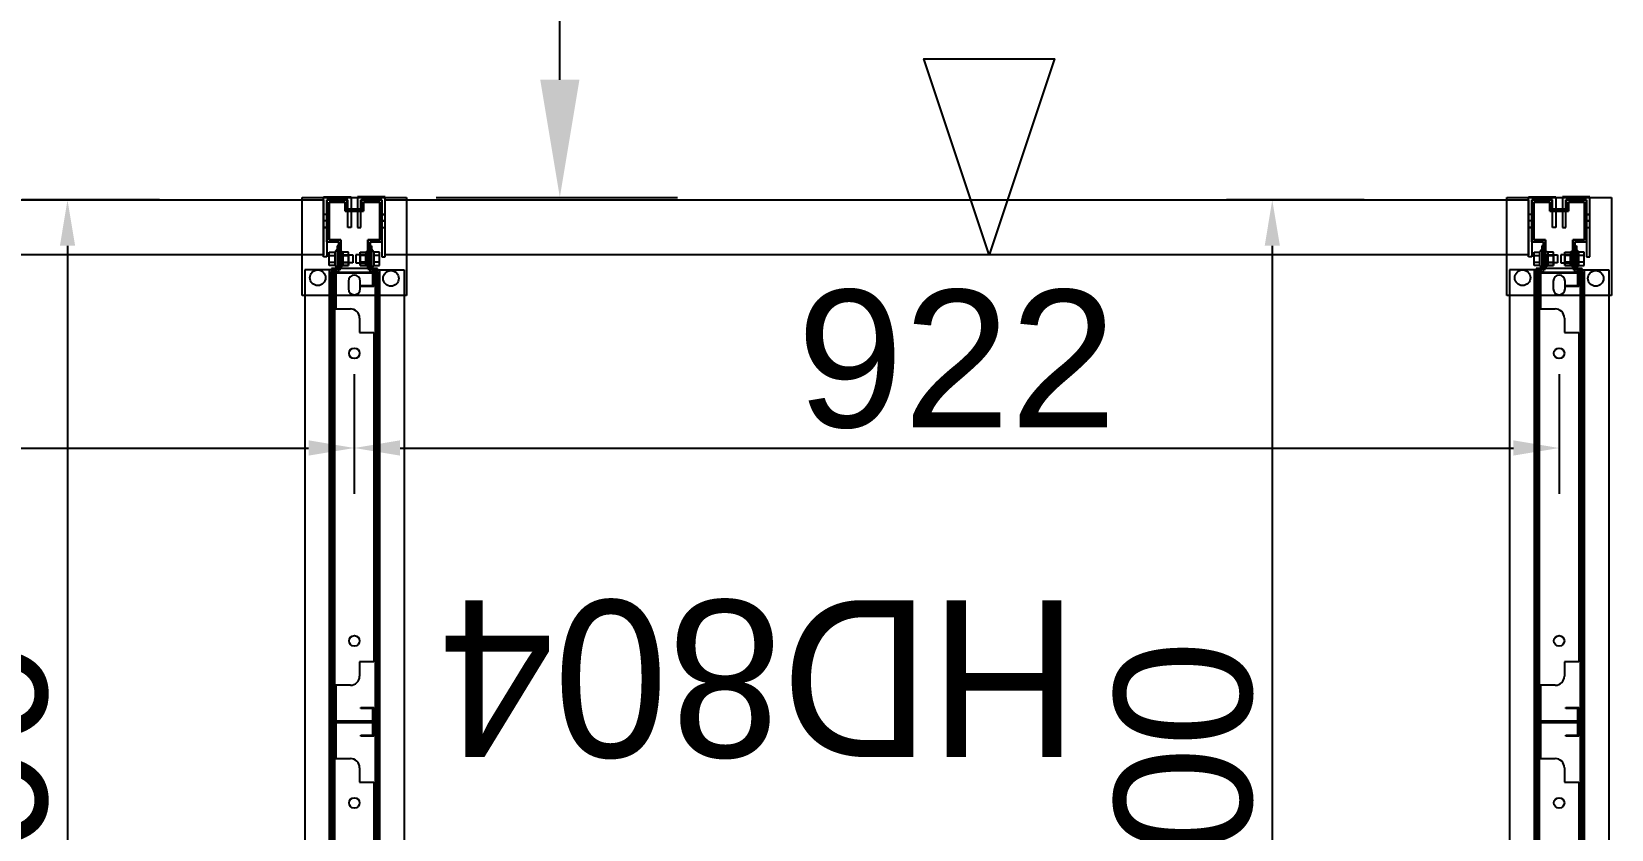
# Model space of a CAD drawing. Header units: millimetres. Extents: x 15382 to 37298, y 7351 to 31127.
# Drawn here: x 32062 to 33271, y 23911 to 24521 of the extents above; entities that cross this region are included whole.
import ezdxf

# ---------------------------------------------------------------- set-up
doc = ezdxf.new("R2010")
doc.units = ezdxf.units.MM
for name, color, linetype in [('111', 7, 'Continuous'), ('113', 3, 'Continuous'), ('114', 6, 'Continuous'), ('115', 30, 'Continuous'), ('116', 12, 'Continuous'), ('444-1', 30, 'Continuous'), ('444-2', 5, 'Continuous'), ('544-1', 40, 'Continuous'), ('6', 7, 'Continuous'), ('M40', 3, 'Continuous'), ('M6', 7, 'Continuous'), ('動線', 6, 'Continuous'), ('文字', 7, 'Continuous'), ('标注', 7, 'Continuous'), ('標註', 252, 'Continuous')]:
    doc.layers.add(name, color=color, linetype=linetype)
doc.styles.get("Standard").update_dxf_attribs({"font": 'arial.ttf'})
doc.styles.add('新細明體', font='')
doc.styles.get('新細明體').set_extended_font_data('PMingLiU')
doc.dimstyles.new('ISO-25', dxfattribs={"dimtxt": 2.5, "dimasz": 2.5, "dimexe": 1.25, "dimexo": 0.625, "dimtad": 1, "dimtxsty": 'Standard', "dimcen": 2.5, "dimadec": 0, "dimazin": 0, "dimtfac": 1, "dimtmove": 0, "dimatfit": 3, "dimfxl": 1, "dimarcsym": 0})

# ---------------------------------------------------------------- blocks, each defined once
blk = doc.blocks.new('*D68')
at = {"layer": 'Defpoints', "color": 0, "transparency": 16777216}
for p in [(33088.7, 24392.6), (33011.3, 23392.6), (33088.7, 23392.6)]:
    blk.add_point(p, dxfattribs=at)
at = {"layer": '標註', "color": 0, "lineweight": -2, "transparency": 16777216}
for p, q in [((33081.7, 24392.6), (32976.3, 24392.6)), ((33011.3, 24357.6), (33011.3, 23427.6)), ((33081.7, 23392.6), (32976.3, 23392.6))]:
    blk.add_line(p, q, dxfattribs=at)
at = {"layer": '標註', "color": 0, "transparency": 16777216}
for points in [[(33005.5, 24357.6), (33017.1, 24357.6), (33011.3, 24392.6)], [(33005.5, 23427.6), (33017.1, 23427.6), (33011.3, 23392.6)]]:
    blk.add_solid(points, dxfattribs=at)
at = {"layer": '標註', "color": 0, "transparency": 16777216, "insert": (32943.7, 23892.6), "char_height": 105, "attachment_point": 5, "rotation": 90}
blk.add_mtext('1000', dxfattribs=at)
blk = doc.blocks.new('*D69')
at = {"layer": 'Defpoints', "color": 0, "transparency": 16777216}
for p in [(32308.8, 24266.4), (33230.8, 24266.4), (33230.8, 24202.8)]:
    blk.add_point(p, dxfattribs=at)
at = {"layer": '標註', "color": 0, "lineweight": -2, "transparency": 16777216}
for p, q in [((32308.8, 24259.4), (32308.8, 24167.8)), ((33230.8, 24259.4), (33230.8, 24167.8)), ((32343.8, 24202.8), (33195.8, 24202.8))]:
    blk.add_line(p, q, dxfattribs=at)
at = {"layer": '標註', "color": 0, "transparency": 16777216}
for points in [[(32343.8, 24208.7), (32343.8, 24197), (32308.8, 24202.8)], [(33195.8, 24208.7), (33195.8, 24197), (33230.8, 24202.8)]]:
    blk.add_solid(points, dxfattribs=at)
at = {"layer": '標註', "color": 0, "transparency": 16777216, "insert": (32769.8, 24270.5), "char_height": 105, "attachment_point": 5}
blk.add_mtext('922', dxfattribs=at)
blk = doc.blocks.new('*D70')
at = {"layer": 'Defpoints', "color": 0, "transparency": 16777216}
for p in [(32166.7, 24392.6), (32089.3, 23392.6), (32166.7, 23392.6)]:
    blk.add_point(p, dxfattribs=at)
at = {"layer": '標註', "color": 0, "lineweight": -2, "transparency": 16777216}
for p, q in [((32159.7, 24392.6), (32054.3, 24392.6)), ((32089.3, 24357.6), (32089.3, 23427.6)), ((32159.7, 23392.6), (32054.3, 23392.6))]:
    blk.add_line(p, q, dxfattribs=at)
at = {"layer": '標註', "color": 0, "transparency": 16777216}
for points in [[(32083.5, 24357.6), (32095.1, 24357.6), (32089.3, 24392.6)], [(32083.5, 23427.6), (32095.1, 23427.6), (32089.3, 23392.6)]]:
    blk.add_solid(points, dxfattribs=at)
at = {"layer": '標註', "color": 0, "transparency": 16777216, "insert": (32021.7, 23892.6), "char_height": 105, "attachment_point": 5, "rotation": 90}
blk.add_mtext('1000', dxfattribs=at)
blk = doc.blocks.new('*D71')
at = {"layer": 'Defpoints', "color": 0, "transparency": 16777216}
for p in [(31386.8, 24266.4), (32308.8, 24266.4), (32308.8, 24202.8)]:
    blk.add_point(p, dxfattribs=at)
at = {"layer": '標註', "color": 0, "lineweight": -2, "transparency": 16777216}
for p, q in [((31386.8, 24259.4), (31386.8, 24167.8)), ((32308.8, 24259.4), (32308.8, 24167.8)), ((31421.8, 24202.8), (32273.8, 24202.8))]:
    blk.add_line(p, q, dxfattribs=at)
at = {"layer": '標註', "color": 0, "transparency": 16777216}
for points in [[(31421.8, 24208.7), (31421.8, 24197), (31386.8, 24202.8)], [(32273.8, 24208.7), (32273.8, 24197), (32308.8, 24202.8)]]:
    blk.add_solid(points, dxfattribs=at)
at = {"layer": '標註', "color": 0, "transparency": 16777216, "insert": (31847.8, 24270.5), "char_height": 105, "attachment_point": 5}
blk.add_mtext('922', dxfattribs=at)

msp = doc.modelspace()

# ---------------------------------------------------------------- linework, layer by layer
at = {"layer": '111'}
for p, q in [((32326.418, 24340.065), (32291.218, 24340.065)), ((32291.218, 24340.065), (32291.218, 23446.065)), ((32326.418, 24340.065), (32291.218, 24340.065)), ((32291.218, 24340.065), (32291.218, 23446.065)), ((32326.418, 23446.065), (32326.418, 24340.065)), ((32326.418, 23446.065), (32326.418, 24340.065)), ((33248.418, 24340.065), (33213.218, 24340.065)), ((33213.218, 24340.065), (33213.218, 23446.065)), ((33248.418, 23446.065), (33248.418, 24340.065)), ((32304.318, 24330.565), (32304.318, 24324.565)), ((32304.318, 24330.565), (32304.318, 24324.565)), ((32304.318, 24330.565), (32304.318, 24324.565)), ((32308.818, 24335.065), (32308.818, 24335.065)), ((32308.818, 24335.065), (32308.818, 24335.065)), ((32308.818, 24335.065), (32308.818, 24335.065)), ((32313.318, 24324.565), (32313.318, 24330.565)), ((32313.318, 24324.565), (32313.318, 24330.565)), ((32313.318, 24324.565), (32313.318, 24330.565)), ((33226.318, 24330.565), (33226.318, 24324.565)), ((33226.318, 24330.565), (33226.318, 24324.565)), ((33230.818, 24335.065), (33230.818, 24335.065)), ((33230.818, 24335.065), (33230.818, 24335.065)), ((33235.318, 24324.565), (33235.318, 24330.565)), ((33235.318, 24324.565), (33235.318, 24330.565)), ((32308.818, 24320.065), (32308.818, 24320.065)), ((32308.818, 24320.065), (32308.818, 24320.065)), ((32308.818, 24320.065), (32308.818, 24320.065)), ((33230.818, 24320.065), (33230.818, 24320.065)), ((33230.818, 24320.065), (33230.818, 24320.065))]:
    msp.add_line(p, q, dxfattribs=at)
for centre, start, end in [((32308.818, 24330.565), 90, 180), ((32308.818, 24330.565), 90, 180), ((32308.818, 24330.565), 90, 180), ((32308.818, 24330.565), 0, 90), ((32308.818, 24330.565), 0, 90), ((32308.818, 24330.565), 0, 90), ((33230.818, 24330.565), 90, 180), ((33230.818, 24330.565), 90, 180), ((33230.818, 24330.565), 0, 90), ((33230.818, 24330.565), 0, 90), ((32308.818, 24324.565), 180, 270), ((32308.818, 24324.565), 180, 270), ((32308.818, 24324.565), 180, 270), ((32308.818, 24324.565), 270, 0), ((32308.818, 24324.565), 270, 0), ((32308.818, 24324.565), 270, 0), ((33230.818, 24324.565), 180, 270), ((33230.818, 24324.565), 180, 270), ((33230.818, 24324.565), 270, 0), ((33230.818, 24324.565), 270, 0)]:
    msp.add_arc(centre, 4.5, start, end, dxfattribs=at)
at = {"layer": '113'}
for p, q in [((32268.818, 24319.565), (32268.818, 24394.565)), ((32268.818, 24394.565), (32348.818, 24394.565)), ((32348.818, 24394.565), (32348.818, 24319.565)), ((33190.818, 24319.565), (33190.818, 24394.565)), ((33190.818, 24394.565), (33270.818, 24394.565)), ((33270.818, 24394.565), (33270.818, 24319.565)), ((32348.818, 24319.565), (32268.818, 24319.565)), ((33270.818, 24319.565), (33190.818, 24319.565))]:
    msp.add_line(p, q, dxfattribs=at)
at = {"layer": '113', "lineweight": -3}
for centre in [(32280.818, 24333.065), (32336.818, 24332.565), (33202.818, 24333.065), (33258.818, 24332.565)]:
    msp.add_circle(centre, 6, dxfattribs=at)
at = {"layer": '114'}
for points in [[(32285.318, 24350.565), (31410.318, 24350.565), (31410.318, 24392.565), (32285.318, 24392.565)], [(33207.318, 24350.565), (32332.318, 24350.565), (32332.318, 24392.565), (33207.318, 24392.565)]]:
    msp.add_lwpolyline(points, close=True, dxfattribs=at)
at = {"layer": '115'}
for p, q in [((32296.818, 24357.565), (32295.618, 24357.565)), ((32295.618, 24357.565), (32295.618, 24339.065)), ((32296.818, 24357.565), (32295.618, 24357.565)), ((32295.618, 24357.565), (32295.618, 24339.065)), ((32296.818, 24337.865), (32296.818, 24357.565)), ((32296.818, 24337.865), (32296.818, 24357.565)), ((32320.818, 24337.865), (32320.818, 24357.565)), ((32320.818, 24357.565), (32322.018, 24357.565)), ((32320.818, 24337.865), (32320.818, 24357.565)), ((32320.818, 24357.565), (32322.018, 24357.565)), ((32322.018, 24357.565), (32322.018, 24339.065)), ((32322.018, 24357.565), (32322.018, 24339.065)), ((33218.818, 24357.565), (33217.618, 24357.565)), ((33217.618, 24357.565), (33217.618, 24339.065)), ((33218.818, 24357.565), (33217.618, 24357.565)), ((33217.618, 24357.565), (33217.618, 24339.065)), ((33218.818, 24337.865), (33218.818, 24357.565)), ((33218.818, 24337.865), (33218.818, 24357.565)), ((33242.818, 24337.865), (33242.818, 24357.565)), ((33242.818, 24357.565), (33244.018, 24357.565)), ((33242.818, 24337.865), (33242.818, 24357.565)), ((33242.818, 24357.565), (33244.018, 24357.565)), ((33244.018, 24357.565), (33244.018, 24339.065)), ((33244.018, 24357.565), (33244.018, 24339.065)), ((32295.618, 24339.065), (32270.818, 24339.065)), ((32270.818, 24339.065), (32270.818, 23446.065)), ((32295.618, 24339.065), (32289.618, 24339.065)), ((32289.618, 24339.065), (32289.618, 23446.065)), ((32290.818, 23447.265), (32290.818, 24337.865)), ((32290.818, 24337.865), (32296.818, 24337.865)), ((32290.818, 23447.265), (32290.818, 24337.865)), ((32290.818, 24337.865), (32296.818, 24337.865)), ((32326.818, 24337.865), (32320.818, 24337.865)), ((32326.818, 24337.865), (32320.818, 24337.865)), ((32322.018, 24339.065), (32328.018, 24339.065)), ((32322.018, 24339.065), (32346.818, 24339.065)), ((32326.818, 23447.265), (32326.818, 24337.865)), ((32326.818, 23447.265), (32326.818, 24337.865)), ((32328.018, 24339.065), (32328.018, 23446.065)), ((32346.818, 24339.065), (32346.818, 23446.065)), ((33217.618, 24339.065), (33192.818, 24339.065)), ((33192.818, 24339.065), (33192.818, 23446.065)), ((33217.618, 24339.065), (33211.618, 24339.065)), ((33211.618, 24339.065), (33211.618, 23446.065)), ((33212.818, 23447.265), (33212.818, 24337.865)), ((33212.818, 24337.865), (33218.818, 24337.865)), ((33212.818, 23447.265), (33212.818, 24337.865)), ((33212.818, 24337.865), (33218.818, 24337.865)), ((33248.818, 24337.865), (33242.818, 24337.865)), ((33248.818, 24337.865), (33242.818, 24337.865)), ((33244.018, 24339.065), (33250.018, 24339.065)), ((33244.018, 24339.065), (33268.818, 24339.065)), ((33248.818, 23447.265), (33248.818, 24337.865)), ((33248.818, 23447.265), (33248.818, 24337.865)), ((33250.018, 24339.065), (33250.018, 23446.065)), ((33268.818, 24339.065), (33268.818, 23446.065))]:
    msp.add_line(p, q, dxfattribs=at)
at = {"layer": '115', "lineweight": -3}
for p, q in [((32295.618, 24351.065), (32295.618, 24344.065)), ((32296.818, 24351.065), (32295.618, 24351.065)), ((32296.818, 24344.065), (32296.818, 24351.065)), ((32320.818, 24344.065), (32320.818, 24351.065)), ((32320.818, 24351.065), (32322.018, 24351.065)), ((32322.018, 24351.065), (32322.018, 24344.065)), ((33217.618, 24351.065), (33217.618, 24344.065)), ((33218.818, 24351.065), (33217.618, 24351.065)), ((33218.818, 24344.065), (33218.818, 24351.065)), ((33242.818, 24344.065), (33242.818, 24351.065)), ((33242.818, 24351.065), (33244.018, 24351.065)), ((33244.018, 24351.065), (33244.018, 24344.065)), ((32295.618, 24347.565), (32295.618, 24344.065)), ((32296.818, 24347.565), (32295.618, 24347.565)), ((32295.618, 24344.065), (32296.818, 24344.065)), ((32295.618, 24344.065), (32296.818, 24344.065)), ((32296.818, 24344.065), (32296.818, 24347.565)), ((32320.818, 24344.065), (32320.818, 24347.565)), ((32320.818, 24347.565), (32322.018, 24347.565)), ((32322.018, 24344.065), (32320.818, 24344.065)), ((32322.018, 24344.065), (32320.818, 24344.065)), ((32322.018, 24347.565), (32322.018, 24344.065)), ((33217.618, 24347.565), (33217.618, 24344.065)), ((33218.818, 24347.565), (33217.618, 24347.565)), ((33217.618, 24344.065), (33218.818, 24344.065)), ((33217.618, 24344.065), (33218.818, 24344.065)), ((33218.818, 24344.065), (33218.818, 24347.565)), ((33242.818, 24344.065), (33242.818, 24347.565)), ((33242.818, 24347.565), (33244.018, 24347.565)), ((33244.018, 24344.065), (33242.818, 24344.065)), ((33244.018, 24344.065), (33242.818, 24344.065)), ((33244.018, 24347.565), (33244.018, 24344.065))]:
    msp.add_line(p, q, dxfattribs=at)
at = {"layer": '116'}
for p, q in [((32285.318, 24349.065), (32285.318, 24395.065)), ((32285.318, 24395.065), (32304.818, 24395.065)), ((32303.818, 24392.565), (32287.818, 24392.565)), ((32287.818, 24392.565), (32287.818, 24349.065)), ((32303.818, 24395.065), (32306.318, 24395.065)), ((32303.818, 24371.565), (32303.818, 24392.565)), ((32306.318, 24395.065), (32306.318, 24371.565)), ((32313.818, 24395.065), (32311.318, 24395.065)), ((32311.318, 24395.065), (32311.318, 24371.565)), ((32332.318, 24395.065), (32312.818, 24395.065)), ((32313.818, 24371.565), (32313.818, 24392.565)), ((32313.818, 24392.565), (32329.818, 24392.565)), ((32329.818, 24392.565), (32329.818, 24349.065)), ((32332.318, 24349.065), (32332.318, 24395.065)), ((33207.318, 24349.065), (33207.318, 24395.065)), ((33207.318, 24395.065), (33226.818, 24395.065)), ((33225.818, 24392.565), (33209.818, 24392.565)), ((33209.818, 24392.565), (33209.818, 24349.065)), ((33225.818, 24395.065), (33228.318, 24395.065)), ((33225.818, 24371.565), (33225.818, 24392.565)), ((33228.318, 24395.065), (33228.318, 24371.565)), ((33235.818, 24395.065), (33233.318, 24395.065)), ((33233.318, 24395.065), (33233.318, 24371.565)), ((33254.318, 24395.065), (33234.818, 24395.065)), ((33235.818, 24371.565), (33235.818, 24392.565)), ((33235.818, 24392.565), (33251.818, 24392.565)), ((33251.818, 24392.565), (33251.818, 24349.065)), ((33254.318, 24349.065), (33254.318, 24395.065)), ((32287.818, 24381.543), (32285.318, 24381.543)), ((32287.818, 24376.565), (32285.318, 24376.565)), ((32329.818, 24381.543), (32332.318, 24381.543)), ((32329.818, 24376.565), (32332.318, 24376.565)), ((33209.818, 24381.543), (33207.318, 24381.543)), ((33209.818, 24376.565), (33207.318, 24376.565)), ((33251.818, 24381.543), (33254.318, 24381.543)), ((33251.818, 24376.565), (33254.318, 24376.565)), ((32287.818, 24371.587), (32285.318, 24371.587)), ((32306.318, 24371.565), (32303.818, 24371.565)), ((32311.318, 24371.565), (32313.818, 24371.565)), ((32329.818, 24371.587), (32332.318, 24371.587)), ((33209.818, 24371.587), (33207.318, 24371.587)), ((33228.318, 24371.565), (33225.818, 24371.565)), ((33233.318, 24371.565), (33235.818, 24371.565)), ((33251.818, 24371.587), (33254.318, 24371.587)), ((32287.818, 24349.065), (32285.318, 24349.065)), ((32329.818, 24349.065), (32332.318, 24349.065)), ((33209.818, 24349.065), (33207.318, 24349.065)), ((33251.818, 24349.065), (33254.318, 24349.065))]:
    msp.add_line(p, q, dxfattribs=at)
at = {"layer": '116', "lineweight": -3}
for p, q in [((32285.318, 24381.543), (32285.318, 24371.587)), ((32287.818, 24381.543), (32285.318, 24381.543)), ((32285.318, 24376.565), (32285.318, 24371.587)), ((32287.818, 24376.565), (32285.318, 24376.565)), ((32287.818, 24371.587), (32287.818, 24381.543)), ((32287.818, 24371.587), (32287.818, 24376.565)), ((32329.818, 24381.543), (32329.818, 24371.587)), ((32332.318, 24381.543), (32329.818, 24381.543)), ((32329.818, 24376.565), (32329.818, 24371.587)), ((32332.318, 24376.565), (32329.818, 24376.565)), ((32332.318, 24371.587), (32332.318, 24381.543)), ((32332.318, 24371.587), (32332.318, 24376.565)), ((33207.318, 24381.543), (33207.318, 24371.587)), ((33209.818, 24381.543), (33207.318, 24381.543)), ((33207.318, 24376.565), (33207.318, 24371.587)), ((33209.818, 24376.565), (33207.318, 24376.565)), ((33209.818, 24371.587), (33209.818, 24381.543)), ((33209.818, 24371.587), (33209.818, 24376.565)), ((33251.818, 24381.543), (33251.818, 24371.587)), ((33254.318, 24381.543), (33251.818, 24381.543)), ((33251.818, 24376.565), (33251.818, 24371.587)), ((33254.318, 24376.565), (33251.818, 24376.565)), ((33254.318, 24371.587), (33254.318, 24381.543)), ((33254.318, 24371.587), (33254.318, 24376.565)), ((32285.318, 24371.587), (32287.818, 24371.587)), ((32285.318, 24371.587), (32287.818, 24371.587)), ((32329.818, 24371.587), (32332.318, 24371.587)), ((32329.818, 24371.587), (32332.318, 24371.587)), ((33207.318, 24371.587), (33209.818, 24371.587)), ((33207.318, 24371.587), (33209.818, 24371.587)), ((33251.818, 24371.587), (33254.318, 24371.587)), ((33251.818, 24371.587), (33254.318, 24371.587))]:
    msp.add_line(p, q, dxfattribs=at)
at = {"layer": '444-1'}
for p, q in [((32293.818, 23449.265), (32293.818, 23993.265)), ((32293.818, 23993.265), (32323.818, 23993.265)), ((32323.018, 23992.465), (32294.618, 23992.465)), ((32294.618, 23992.465), (32294.618, 23965.265)), ((32323.018, 23983.065), (32323.018, 23992.465)), ((32323.818, 23993.265), (32323.818, 23982.265)), ((32313.818, 23982.265), (32313.818, 23983.065)), ((32313.818, 23983.065), (32323.018, 23983.065)), ((32323.818, 23982.265), (32313.818, 23982.265)), ((32294.618, 23965.265), (32305.818, 23965.265)), ((32312.818, 23958.265), (32312.818, 23947.265)), ((32312.818, 23947.265), (32323.818, 23947.265)), ((32323.818, 23947.265), (32323.818, 23495.265))]:
    msp.add_line(p, q, dxfattribs=at)
msp.add_circle((32308.818, 23931.265), 4, dxfattribs=at)
msp.add_arc((32305.818, 23958.265), 7, 0, 90, dxfattribs=at)
at = {"layer": '444-2'}
for p, q in [((33215.818, 23993.265), (33215.818, 24337.265)), ((33215.818, 24337.265), (33245.818, 24337.265)), ((33245.818, 24337.265), (33245.818, 24326.265)), ((33245.018, 24336.465), (33216.618, 24336.465)), ((33216.618, 24336.465), (33216.618, 24309.265)), ((33235.818, 24326.265), (33235.818, 24327.065)), ((33235.818, 24327.065), (33245.018, 24327.065)), ((33245.818, 24326.265), (33235.818, 24326.265)), ((33245.018, 24327.065), (33245.018, 24336.465)), ((33216.618, 24309.265), (33227.818, 24309.265)), ((33234.818, 24302.265), (33234.818, 24291.265)), ((33234.818, 24291.265), (33245.818, 24291.265)), ((33245.818, 24291.265), (33245.818, 24039.265)), ((33245.818, 24039.265), (33234.818, 24039.265)), ((33234.818, 24039.265), (33234.818, 24028.265)), ((33227.818, 24021.265), (33216.618, 24021.265)), ((33216.618, 24021.265), (33216.618, 23994.065)), ((33235.818, 24003.465), (33235.818, 24004.265)), ((33235.818, 24004.265), (33245.818, 24004.265)), ((33245.018, 24003.465), (33235.818, 24003.465)), ((33245.018, 23994.065), (33245.018, 24003.465)), ((33245.818, 24004.265), (33245.818, 23993.265)), ((33215.818, 23993.265), (33215.818, 23994.065)), ((33215.818, 23449.265), (33215.818, 23993.265)), ((33215.818, 23993.265), (33245.818, 23993.265)), ((33216.618, 23993.265), (33215.818, 23993.265)), ((33245.818, 23993.265), (33215.818, 23993.265)), ((33216.618, 23994.065), (33245.018, 23994.065)), ((33245.018, 23992.465), (33216.618, 23992.465)), ((33216.618, 23992.465), (33216.618, 23965.265)), ((33245.018, 23983.065), (33245.018, 23992.465)), ((33245.818, 23993.265), (33245.818, 23982.265)), ((33235.818, 23982.265), (33235.818, 23983.065)), ((33235.818, 23983.065), (33245.018, 23983.065)), ((33245.818, 23982.265), (33235.818, 23982.265)), ((33216.618, 23965.265), (33227.818, 23965.265)), ((33234.818, 23958.265), (33234.818, 23947.265)), ((33234.818, 23947.265), (33245.818, 23947.265)), ((33245.818, 23947.265), (33245.818, 23495.265))]:
    msp.add_line(p, q, dxfattribs=at)
for centre in [(33230.818, 24275.265), (33230.818, 24055.265), (33230.818, 23931.265)]:
    msp.add_circle(centre, 4, dxfattribs=at)
for centre, start, end in [((33227.818, 24302.265), 0, 90), ((33227.818, 24028.265), 270, 0), ((33227.818, 23958.265), 0, 90)]:
    msp.add_arc(centre, 7, start, end, dxfattribs=at)
at = {"layer": '544-1'}
for p, q in [((32293.818, 23993.265), (32293.818, 24337.265)), ((32293.818, 24337.265), (32323.818, 24337.265)), ((32323.818, 24337.265), (32323.818, 24326.265)), ((32323.018, 24336.465), (32294.618, 24336.465)), ((32294.618, 24336.465), (32294.618, 24309.265)), ((32313.818, 24326.265), (32313.818, 24327.065)), ((32313.818, 24327.065), (32323.018, 24327.065)), ((32323.818, 24326.265), (32313.818, 24326.265)), ((32323.018, 24327.065), (32323.018, 24336.465)), ((32294.618, 24309.265), (32305.818, 24309.265)), ((32312.818, 24302.265), (32312.818, 24291.265)), ((32312.818, 24291.265), (32323.818, 24291.265)), ((32323.818, 24291.265), (32323.818, 24039.265)), ((32323.818, 24039.265), (32312.818, 24039.265)), ((32312.818, 24039.265), (32312.818, 24028.265)), ((32305.818, 24021.265), (32294.618, 24021.265)), ((32294.618, 24021.265), (32294.618, 23994.065)), ((32313.818, 24003.465), (32313.818, 24004.265)), ((32313.818, 24004.265), (32323.818, 24004.265)), ((32323.018, 24003.465), (32313.818, 24003.465)), ((32323.018, 23994.065), (32323.018, 24003.465)), ((32323.818, 24004.265), (32323.818, 23993.265)), ((32293.818, 23993.265), (32293.818, 23994.065)), ((32294.618, 23993.265), (32293.818, 23993.265)), ((32323.818, 23993.265), (32293.818, 23993.265)), ((32294.618, 23994.065), (32323.018, 23994.065))]:
    msp.add_line(p, q, dxfattribs=at)
for centre in [(32308.818, 24275.265), (32308.818, 24055.265)]:
    msp.add_circle(centre, 4, dxfattribs=at)
for centre, start, end in [((32305.818, 24302.265), 0, 90), ((32305.818, 24028.265), 270, 0)]:
    msp.add_arc(centre, 7, start, end, dxfattribs=at)
at = {"layer": '6'}
for p, q in [((32292.818, 24340.065), (32291.218, 24340.065)), ((32291.218, 24340.065), (32291.218, 23446.065)), ((32292.818, 23446.065), (32292.818, 24340.065)), ((32326.418, 24340.065), (32324.818, 24340.065)), ((32324.818, 24340.065), (32324.818, 23446.065)), ((32326.418, 23446.065), (32326.418, 24340.065)), ((33214.818, 24340.065), (33213.218, 24340.065)), ((33213.218, 24340.065), (33213.218, 23446.065)), ((33214.818, 23446.065), (33214.818, 24340.065)), ((33248.418, 24340.065), (33246.818, 24340.065)), ((33246.818, 24340.065), (33246.818, 23446.065)), ((33248.418, 23446.065), (33248.418, 24340.065))]:
    msp.add_line(p, q, dxfattribs=at)
at = {"layer": 'M40'}
for p, q in [((32287.818, 24360.565), (32287.818, 24392.565)), ((32287.818, 24392.565), (32303.318, 24392.565)), ((32303.318, 24392.565), (32287.818, 24392.565)), ((32287.818, 24392.565), (32287.818, 24360.565)), ((32301.718, 24390.965), (32289.418, 24390.965)), ((32289.418, 24390.965), (32289.418, 24362.165)), ((32289.418, 24362.165), (32289.418, 24390.965)), ((32289.418, 24390.965), (32301.718, 24390.965)), ((32301.718, 24383.965), (32301.718, 24390.965)), ((32301.718, 24390.965), (32301.718, 24383.965)), ((32303.318, 24392.565), (32303.318, 24385.565)), ((32303.318, 24385.565), (32303.318, 24392.565)), ((32303.318, 24385.565), (32314.318, 24385.565)), ((32314.318, 24385.565), (32303.318, 24385.565)), ((32314.318, 24385.565), (32314.318, 24392.565)), ((32314.318, 24392.565), (32329.818, 24392.565)), ((32329.818, 24392.565), (32314.318, 24392.565)), ((32314.318, 24392.565), (32314.318, 24385.565)), ((32314.318, 24385.565), (32314.318, 24383.965)), ((32328.218, 24390.965), (32315.918, 24390.965)), ((32315.918, 24390.965), (32315.918, 24383.965)), ((32315.918, 24383.965), (32315.918, 24390.965)), ((32315.918, 24390.965), (32328.218, 24390.965)), ((32328.218, 24362.165), (32328.218, 24390.965)), ((32328.218, 24390.965), (32328.218, 24362.165)), ((32329.818, 24392.565), (32329.818, 24360.565)), ((32329.818, 24360.565), (32329.818, 24392.565)), ((33209.818, 24360.565), (33209.818, 24392.565)), ((33209.818, 24392.565), (33225.318, 24392.565)), ((33225.318, 24392.565), (33209.818, 24392.565)), ((33209.818, 24392.565), (33209.818, 24360.565)), ((33223.718, 24390.965), (33211.418, 24390.965)), ((33211.418, 24390.965), (33211.418, 24362.165)), ((33211.418, 24362.165), (33211.418, 24390.965)), ((33211.418, 24390.965), (33223.718, 24390.965)), ((33223.718, 24383.965), (33223.718, 24390.965)), ((33223.718, 24390.965), (33223.718, 24383.965)), ((33225.318, 24392.565), (33225.318, 24385.565)), ((33225.318, 24385.565), (33225.318, 24392.565)), ((33225.318, 24385.565), (33236.318, 24385.565)), ((33236.318, 24385.565), (33225.318, 24385.565)), ((33236.318, 24385.565), (33236.318, 24392.565)), ((33236.318, 24392.565), (33251.818, 24392.565)), ((33251.818, 24392.565), (33236.318, 24392.565)), ((33236.318, 24392.565), (33236.318, 24385.565)), ((33236.318, 24385.565), (33236.318, 24383.965)), ((33250.218, 24390.965), (33237.918, 24390.965)), ((33237.918, 24390.965), (33237.918, 24383.965)), ((33237.918, 24383.965), (33237.918, 24390.965)), ((33237.918, 24390.965), (33250.218, 24390.965)), ((33250.218, 24362.165), (33250.218, 24390.965)), ((33250.218, 24390.965), (33250.218, 24362.165)), ((33251.818, 24392.565), (33251.818, 24360.565)), ((33251.818, 24360.565), (33251.818, 24392.565)), ((32289.418, 24379.815), (32287.818, 24379.815)), ((32289.418, 24376.565), (32287.818, 24376.565)), ((32315.918, 24383.965), (32301.718, 24383.965)), ((32301.718, 24383.965), (32315.918, 24383.965)), ((33211.418, 24379.815), (33209.818, 24379.815)), ((33211.418, 24376.565), (33209.818, 24376.565)), ((33237.918, 24383.965), (33223.718, 24383.965)), ((33223.718, 24383.965), (33237.918, 24383.965)), ((32289.418, 24373.315), (32287.818, 24373.315)), ((32289.418, 24362.165), (32298.418, 24362.165)), ((32298.418, 24362.165), (32289.418, 24362.165)), ((32296.818, 24362.165), (32298.418, 24362.165)), ((32298.418, 24362.165), (32298.418, 24339.565)), ((32298.418, 24362.165), (32298.418, 24360.565)), ((32298.418, 24339.565), (32298.418, 24362.165)), ((32319.218, 24339.565), (32319.218, 24362.165)), ((32319.218, 24362.165), (32328.218, 24362.165)), ((32320.818, 24362.165), (32319.218, 24362.165)), ((32319.218, 24362.165), (32319.218, 24339.565)), ((32328.218, 24362.165), (32319.218, 24362.165)), ((32319.218, 24362.165), (32319.218, 24360.565)), ((33211.418, 24373.315), (33209.818, 24373.315)), ((33211.418, 24362.165), (33220.418, 24362.165)), ((33220.418, 24362.165), (33211.418, 24362.165)), ((33218.818, 24362.165), (33220.418, 24362.165)), ((33220.418, 24362.165), (33220.418, 24339.565)), ((33220.418, 24362.165), (33220.418, 24360.565)), ((33220.418, 24339.565), (33220.418, 24362.165)), ((33241.218, 24339.565), (33241.218, 24362.165)), ((33241.218, 24362.165), (33250.218, 24362.165)), ((33242.818, 24362.165), (33241.218, 24362.165)), ((33241.218, 24362.165), (33241.218, 24339.565)), ((33250.218, 24362.165), (33241.218, 24362.165)), ((33241.218, 24362.165), (33241.218, 24360.565)), ((32296.818, 24360.565), (32287.818, 24360.565)), ((32287.818, 24360.565), (32296.818, 24360.565)), ((32296.818, 24339.565), (32296.818, 24360.565)), ((32296.818, 24360.565), (32296.818, 24339.565)), ((32296.818, 24351.065), (32298.418, 24351.065)), ((32319.218, 24351.065), (32320.818, 24351.065)), ((32329.818, 24360.565), (32320.818, 24360.565)), ((32320.818, 24360.565), (32320.818, 24339.565)), ((32320.818, 24339.565), (32320.818, 24360.565)), ((32320.818, 24360.565), (32329.818, 24360.565)), ((33218.818, 24360.565), (33209.818, 24360.565)), ((33209.818, 24360.565), (33218.818, 24360.565)), ((33218.818, 24339.565), (33218.818, 24360.565)), ((33218.818, 24360.565), (33218.818, 24339.565)), ((33218.818, 24351.065), (33220.418, 24351.065)), ((33241.218, 24351.065), (33242.818, 24351.065)), ((33251.818, 24360.565), (33242.818, 24360.565)), ((33242.818, 24360.565), (33242.818, 24339.565)), ((33242.818, 24339.565), (33242.818, 24360.565)), ((33242.818, 24360.565), (33251.818, 24360.565)), ((32296.818, 24347.565), (32298.418, 24347.565)), ((32296.818, 24344.065), (32298.418, 24344.065)), ((32298.418, 24339.565), (32296.818, 24339.565)), ((32296.818, 24339.565), (32298.418, 24339.565)), ((32319.218, 24347.565), (32320.818, 24347.565)), ((32319.218, 24344.065), (32320.818, 24344.065)), ((32320.818, 24339.565), (32319.218, 24339.565)), ((32319.218, 24339.565), (32320.818, 24339.565)), ((33218.818, 24347.565), (33220.418, 24347.565)), ((33218.818, 24344.065), (33220.418, 24344.065)), ((33220.418, 24339.565), (33218.818, 24339.565)), ((33218.818, 24339.565), (33220.418, 24339.565)), ((33241.218, 24347.565), (33242.818, 24347.565)), ((33241.218, 24344.065), (33242.818, 24344.065)), ((33242.818, 24339.565), (33241.218, 24339.565)), ((33241.218, 24339.565), (33242.818, 24339.565))]:
    msp.add_line(p, q, dxfattribs=at)
at = {"layer": 'M40', "lineweight": -3}
for p, q in [((32303.318, 24383.965), (32303.318, 24385.565)), ((32303.318, 24385.565), (32314.318, 24385.565)), ((32314.318, 24385.565), (32308.818, 24385.565)), ((32308.818, 24385.565), (32308.818, 24383.965)), ((32314.318, 24385.565), (32314.318, 24383.965)), ((32314.318, 24383.965), (32314.318, 24385.565)), ((33225.318, 24383.965), (33225.318, 24385.565)), ((33225.318, 24385.565), (33236.318, 24385.565)), ((33236.318, 24385.565), (33230.818, 24385.565)), ((33230.818, 24385.565), (33230.818, 24383.965)), ((33236.318, 24385.565), (33236.318, 24383.965)), ((33236.318, 24383.965), (33236.318, 24385.565)), ((32287.818, 24379.815), (32287.818, 24373.315)), ((32289.418, 24379.815), (32287.818, 24379.815)), ((32287.818, 24376.565), (32287.818, 24373.315)), ((32289.418, 24376.565), (32287.818, 24376.565)), ((32289.418, 24373.315), (32289.418, 24379.815)), ((32289.418, 24373.315), (32289.418, 24376.565)), ((32314.318, 24383.965), (32303.318, 24383.965)), ((32308.818, 24383.965), (32314.318, 24383.965)), ((32328.218, 24379.815), (32328.218, 24373.315)), ((32329.818, 24379.815), (32328.218, 24379.815)), ((32328.218, 24376.565), (32328.218, 24373.315)), ((32329.818, 24376.565), (32328.218, 24376.565)), ((32329.818, 24373.315), (32329.818, 24379.815)), ((32329.818, 24373.315), (32329.818, 24376.565)), ((33209.818, 24379.815), (33209.818, 24373.315)), ((33211.418, 24379.815), (33209.818, 24379.815)), ((33209.818, 24376.565), (33209.818, 24373.315)), ((33211.418, 24376.565), (33209.818, 24376.565)), ((33211.418, 24373.315), (33211.418, 24379.815)), ((33211.418, 24373.315), (33211.418, 24376.565)), ((33236.318, 24383.965), (33225.318, 24383.965)), ((33230.818, 24383.965), (33236.318, 24383.965)), ((33250.218, 24379.815), (33250.218, 24373.315)), ((33251.818, 24379.815), (33250.218, 24379.815)), ((33250.218, 24376.565), (33250.218, 24373.315)), ((33251.818, 24376.565), (33250.218, 24376.565)), ((33251.818, 24373.315), (33251.818, 24379.815)), ((33251.818, 24373.315), (33251.818, 24376.565)), ((32287.818, 24373.315), (32289.418, 24373.315)), ((32287.818, 24373.315), (32289.418, 24373.315)), ((32328.218, 24373.315), (32329.818, 24373.315)), ((32328.218, 24373.315), (32329.818, 24373.315)), ((33209.818, 24373.315), (33211.418, 24373.315)), ((33209.818, 24373.315), (33211.418, 24373.315)), ((33250.218, 24373.315), (33251.818, 24373.315)), ((33250.218, 24373.315), (33251.818, 24373.315)), ((32296.818, 24351.065), (32296.818, 24344.065)), ((32298.418, 24351.065), (32296.818, 24351.065)), ((32298.418, 24344.065), (32298.418, 24351.065)), ((32319.218, 24344.065), (32319.218, 24351.065)), ((32319.218, 24351.065), (32320.818, 24351.065)), ((32320.818, 24351.065), (32320.818, 24344.065)), ((33218.818, 24351.065), (33218.818, 24344.065)), ((33220.418, 24351.065), (33218.818, 24351.065)), ((33220.418, 24344.065), (33220.418, 24351.065)), ((33241.218, 24344.065), (33241.218, 24351.065)), ((33241.218, 24351.065), (33242.818, 24351.065)), ((33242.818, 24351.065), (33242.818, 24344.065)), ((32296.818, 24347.565), (32296.818, 24344.065)), ((32298.418, 24347.565), (32296.818, 24347.565)), ((32296.818, 24344.065), (32298.418, 24344.065)), ((32296.818, 24344.065), (32298.418, 24344.065)), ((32298.418, 24344.065), (32298.418, 24347.565)), ((32319.218, 24344.065), (32319.218, 24347.565)), ((32319.218, 24347.565), (32320.818, 24347.565)), ((32320.818, 24344.065), (32319.218, 24344.065)), ((32320.818, 24344.065), (32319.218, 24344.065)), ((32320.818, 24347.565), (32320.818, 24344.065)), ((33218.818, 24347.565), (33218.818, 24344.065)), ((33220.418, 24347.565), (33218.818, 24347.565)), ((33218.818, 24344.065), (33220.418, 24344.065)), ((33218.818, 24344.065), (33220.418, 24344.065)), ((33220.418, 24344.065), (33220.418, 24347.565)), ((33241.218, 24344.065), (33241.218, 24347.565)), ((33241.218, 24347.565), (33242.818, 24347.565)), ((33242.818, 24344.065), (33241.218, 24344.065)), ((33242.818, 24344.065), (33241.218, 24344.065)), ((33242.818, 24347.565), (33242.818, 24344.065))]:
    msp.add_line(p, q, dxfattribs=at)
at = {"layer": 'M6'}
for p, q in [((32289.618, 24342.565), (32289.618, 24352.565)), ((32289.618, 24352.565), (32293.918, 24352.565)), ((32289.618, 24342.565), (32289.618, 24352.565)), ((32289.618, 24352.565), (32293.918, 24352.565)), ((32289.618, 24350.065), (32293.918, 24350.065)), ((32293.918, 24352.565), (32295.418, 24354.565)), ((32293.918, 24352.565), (32293.918, 24342.565)), ((32295.418, 24354.565), (32295.618, 24354.565)), ((32295.618, 24354.565), (32295.618, 24350.565)), ((32295.618, 24350.565), (32307.618, 24350.565)), ((32298.618, 24353.565), (32298.418, 24353.565)), ((32298.418, 24353.565), (32298.418, 24341.565)), ((32300.118, 24352.565), (32298.618, 24353.565)), ((32304.418, 24352.565), (32300.118, 24352.565)), ((32300.118, 24352.565), (32300.118, 24342.565)), ((32304.418, 24352.565), (32300.118, 24352.565)), ((32304.418, 24352.565), (32300.118, 24352.565)), ((32300.118, 24352.565), (32300.118, 24345.065)), ((32300.118, 24342.565), (32300.118, 24350.065)), ((32300.118, 24350.065), (32304.418, 24350.065)), ((32304.418, 24342.565), (32304.418, 24352.565)), ((32304.418, 24342.565), (32304.418, 24352.565)), ((32304.418, 24345.065), (32304.418, 24352.565)), ((32304.418, 24350.065), (32304.418, 24342.565)), ((32307.618, 24350.565), (32307.618, 24344.565)), ((32322.018, 24350.565), (32310.018, 24350.565)), ((32310.018, 24350.565), (32310.018, 24344.565)), ((32313.218, 24342.565), (32313.218, 24352.565)), ((32313.218, 24352.565), (32317.518, 24352.565)), ((32313.218, 24342.565), (32313.218, 24352.565)), ((32313.218, 24352.565), (32317.518, 24352.565)), ((32313.218, 24352.565), (32317.518, 24352.565)), ((32313.218, 24345.065), (32313.218, 24352.565)), ((32317.518, 24350.065), (32313.218, 24350.065)), ((32313.218, 24350.065), (32313.218, 24342.565)), ((32317.518, 24352.565), (32319.018, 24353.565)), ((32317.518, 24352.565), (32317.518, 24342.565)), ((32317.518, 24352.565), (32317.518, 24345.065)), ((32317.518, 24342.565), (32317.518, 24350.065)), ((32319.018, 24353.565), (32319.218, 24353.565)), ((32319.218, 24353.565), (32319.218, 24341.565)), ((32322.218, 24354.565), (32322.018, 24354.565)), ((32322.018, 24354.565), (32322.018, 24350.565)), ((32323.718, 24352.565), (32322.218, 24354.565)), ((32328.018, 24352.565), (32323.718, 24352.565)), ((32323.718, 24352.565), (32323.718, 24342.565)), ((32328.018, 24352.565), (32323.718, 24352.565)), ((32328.018, 24350.065), (32323.718, 24350.065)), ((32328.018, 24342.565), (32328.018, 24352.565)), ((32328.018, 24342.565), (32328.018, 24352.565)), ((33211.618, 24342.565), (33211.618, 24352.565)), ((33211.618, 24352.565), (33215.918, 24352.565)), ((33211.618, 24342.565), (33211.618, 24352.565)), ((33211.618, 24352.565), (33215.918, 24352.565)), ((33211.618, 24350.065), (33215.918, 24350.065)), ((33215.918, 24352.565), (33217.418, 24354.565)), ((33215.918, 24352.565), (33215.918, 24342.565)), ((33217.418, 24354.565), (33217.618, 24354.565)), ((33217.618, 24354.565), (33217.618, 24350.565)), ((33217.618, 24350.565), (33229.618, 24350.565)), ((33220.618, 24353.565), (33220.418, 24353.565)), ((33220.418, 24353.565), (33220.418, 24341.565)), ((33222.118, 24352.565), (33220.618, 24353.565)), ((33226.418, 24352.565), (33222.118, 24352.565)), ((33222.118, 24352.565), (33222.118, 24342.565)), ((33226.418, 24352.565), (33222.118, 24352.565)), ((33226.418, 24352.565), (33222.118, 24352.565)), ((33222.118, 24352.565), (33222.118, 24345.065)), ((33222.118, 24342.565), (33222.118, 24350.065)), ((33222.118, 24350.065), (33226.418, 24350.065)), ((33226.418, 24342.565), (33226.418, 24352.565)), ((33226.418, 24342.565), (33226.418, 24352.565)), ((33226.418, 24345.065), (33226.418, 24352.565)), ((33226.418, 24350.065), (33226.418, 24342.565)), ((33229.618, 24350.565), (33229.618, 24344.565)), ((33244.018, 24350.565), (33232.018, 24350.565)), ((33232.018, 24350.565), (33232.018, 24344.565)), ((33235.218, 24342.565), (33235.218, 24352.565)), ((33235.218, 24352.565), (33239.518, 24352.565)), ((33235.218, 24342.565), (33235.218, 24352.565)), ((33235.218, 24352.565), (33239.518, 24352.565)), ((33235.218, 24352.565), (33239.518, 24352.565)), ((33235.218, 24345.065), (33235.218, 24352.565)), ((33239.518, 24350.065), (33235.218, 24350.065)), ((33235.218, 24350.065), (33235.218, 24342.565)), ((33239.518, 24352.565), (33241.018, 24353.565)), ((33239.518, 24352.565), (33239.518, 24342.565)), ((33239.518, 24352.565), (33239.518, 24345.065)), ((33239.518, 24342.565), (33239.518, 24350.065)), ((33241.018, 24353.565), (33241.218, 24353.565)), ((33241.218, 24353.565), (33241.218, 24341.565)), ((33244.218, 24354.565), (33244.018, 24354.565)), ((33244.018, 24354.565), (33244.018, 24350.565)), ((33245.718, 24352.565), (33244.218, 24354.565)), ((33250.018, 24352.565), (33245.718, 24352.565)), ((33245.718, 24352.565), (33245.718, 24342.565)), ((33250.018, 24352.565), (33245.718, 24352.565)), ((33250.018, 24350.065), (33245.718, 24350.065)), ((33250.018, 24342.565), (33250.018, 24352.565)), ((33250.018, 24342.565), (33250.018, 24352.565)), ((32289.618, 24345.065), (32293.918, 24345.065)), ((32293.918, 24342.565), (32289.618, 24342.565)), ((32293.918, 24342.565), (32289.618, 24342.565)), ((32295.418, 24340.565), (32293.918, 24342.565)), ((32295.618, 24340.565), (32295.418, 24340.565)), ((32307.618, 24344.565), (32295.618, 24344.565)), ((32295.618, 24344.565), (32295.618, 24340.565)), ((32298.418, 24341.565), (32298.618, 24341.565)), ((32298.618, 24341.565), (32300.118, 24342.565)), ((32300.118, 24345.065), (32304.418, 24345.065)), ((32300.118, 24342.565), (32304.418, 24342.565)), ((32300.118, 24342.565), (32304.418, 24342.565)), ((32304.418, 24342.565), (32300.118, 24342.565)), ((32310.018, 24344.565), (32322.018, 24344.565)), ((32317.518, 24345.065), (32313.218, 24345.065)), ((32317.518, 24342.565), (32313.218, 24342.565)), ((32317.518, 24342.565), (32313.218, 24342.565)), ((32313.218, 24342.565), (32317.518, 24342.565)), ((32319.018, 24341.565), (32317.518, 24342.565)), ((32319.218, 24341.565), (32319.018, 24341.565)), ((32322.018, 24344.565), (32322.018, 24340.565)), ((32322.018, 24340.565), (32322.218, 24340.565)), ((32322.218, 24340.565), (32323.718, 24342.565)), ((32328.018, 24345.065), (32323.718, 24345.065)), ((32323.718, 24342.565), (32328.018, 24342.565)), ((32323.718, 24342.565), (32328.018, 24342.565)), ((33211.618, 24345.065), (33215.918, 24345.065)), ((33215.918, 24342.565), (33211.618, 24342.565)), ((33215.918, 24342.565), (33211.618, 24342.565)), ((33217.418, 24340.565), (33215.918, 24342.565)), ((33217.618, 24340.565), (33217.418, 24340.565)), ((33229.618, 24344.565), (33217.618, 24344.565)), ((33217.618, 24344.565), (33217.618, 24340.565)), ((33220.418, 24341.565), (33220.618, 24341.565)), ((33220.618, 24341.565), (33222.118, 24342.565)), ((33222.118, 24345.065), (33226.418, 24345.065)), ((33222.118, 24342.565), (33226.418, 24342.565)), ((33222.118, 24342.565), (33226.418, 24342.565)), ((33226.418, 24342.565), (33222.118, 24342.565)), ((33232.018, 24344.565), (33244.018, 24344.565)), ((33239.518, 24345.065), (33235.218, 24345.065)), ((33239.518, 24342.565), (33235.218, 24342.565)), ((33239.518, 24342.565), (33235.218, 24342.565)), ((33235.218, 24342.565), (33239.518, 24342.565)), ((33241.018, 24341.565), (33239.518, 24342.565)), ((33241.218, 24341.565), (33241.018, 24341.565)), ((33244.018, 24344.565), (33244.018, 24340.565)), ((33244.018, 24340.565), (33244.218, 24340.565)), ((33244.218, 24340.565), (33245.718, 24342.565)), ((33250.018, 24345.065), (33245.718, 24345.065)), ((33245.718, 24342.565), (33250.018, 24342.565)), ((33245.718, 24342.565), (33250.018, 24342.565))]:
    msp.add_line(p, q, dxfattribs=at)
at = {"layer": '動線', "lineweight": -3}
msp.add_lwpolyline([(32794.712, 24350.565), (32744.712, 24500.565), (32844.712, 24500.565), (32794.712, 24350.565)], dxfattribs=at)
at = {"layer": '标注'}
for p, q in [((32466.063, 24484.565), (32466.063, 25572.2)), ((32371.318, 24394.565), (32556.063, 24394.565))]:
    msp.add_line(p, q, dxfattribs=at)
msp.add_solid([(32451.063, 24484.565), (32481.063, 24484.565), (32466.063, 24394.565)], dxfattribs=at)

# ---------------------------------------------------------------- texts
at = {"layer": '文字', "color": 7, "style": '新細明體'}
msp.add_text('HD804', height=120, rotation=180, dxfattribs=at).set_placement((32862.735, 24086.336))

# ---------------------------------------------------------------- dimensions: what is measured, and where the dimension line sits
at = {"layer": '標註', "color": 8}
for base, p1, p2, picture, middle in [((32089.304, 23392.565), (32166.655, 24392.565), (32166.655, 23392.565), '*D70', (32021.694, 23892.565)), ((33011.304, 23392.565), (33088.655, 24392.565), (33088.655, 23392.565), '*D68', (32943.694, 23892.565))]:
    dim = msp.add_linear_dim(base=base, p1=p1, p2=p2, angle=270, dimstyle='ISO-25', override={"dimscale": 70, "dimtxt": 1.5, "dimasz": 0.5, "dimexe": 0.5, "dimexo": 0.1, "dimgap": 0.2}, dxfattribs=at)
    dim.commit()
    dim.dimension.update_dxf_attribs({"geometry": picture, "text_midpoint": middle})
for base, p1, p2, picture, middle in [((32308.818, 24202.842), (31386.818, 24266.357), (32308.818, 24266.357), '*D71', (31847.818, 24270.452)), ((33230.818, 24202.842), (32308.818, 24266.357), (33230.818, 24266.357), '*D69', (32769.818, 24270.452))]:
    dim = msp.add_linear_dim(base=base, p1=p1, p2=p2, dimstyle='ISO-25', override={"dimscale": 70, "dimtxt": 1.5, "dimasz": 0.5, "dimexe": 0.5, "dimexo": 0.1, "dimgap": 0.2}, dxfattribs=at)
    dim.commit()
    dim.dimension.update_dxf_attribs({"geometry": picture, "text_midpoint": middle})

doc.saveas('drawing.dxf')
